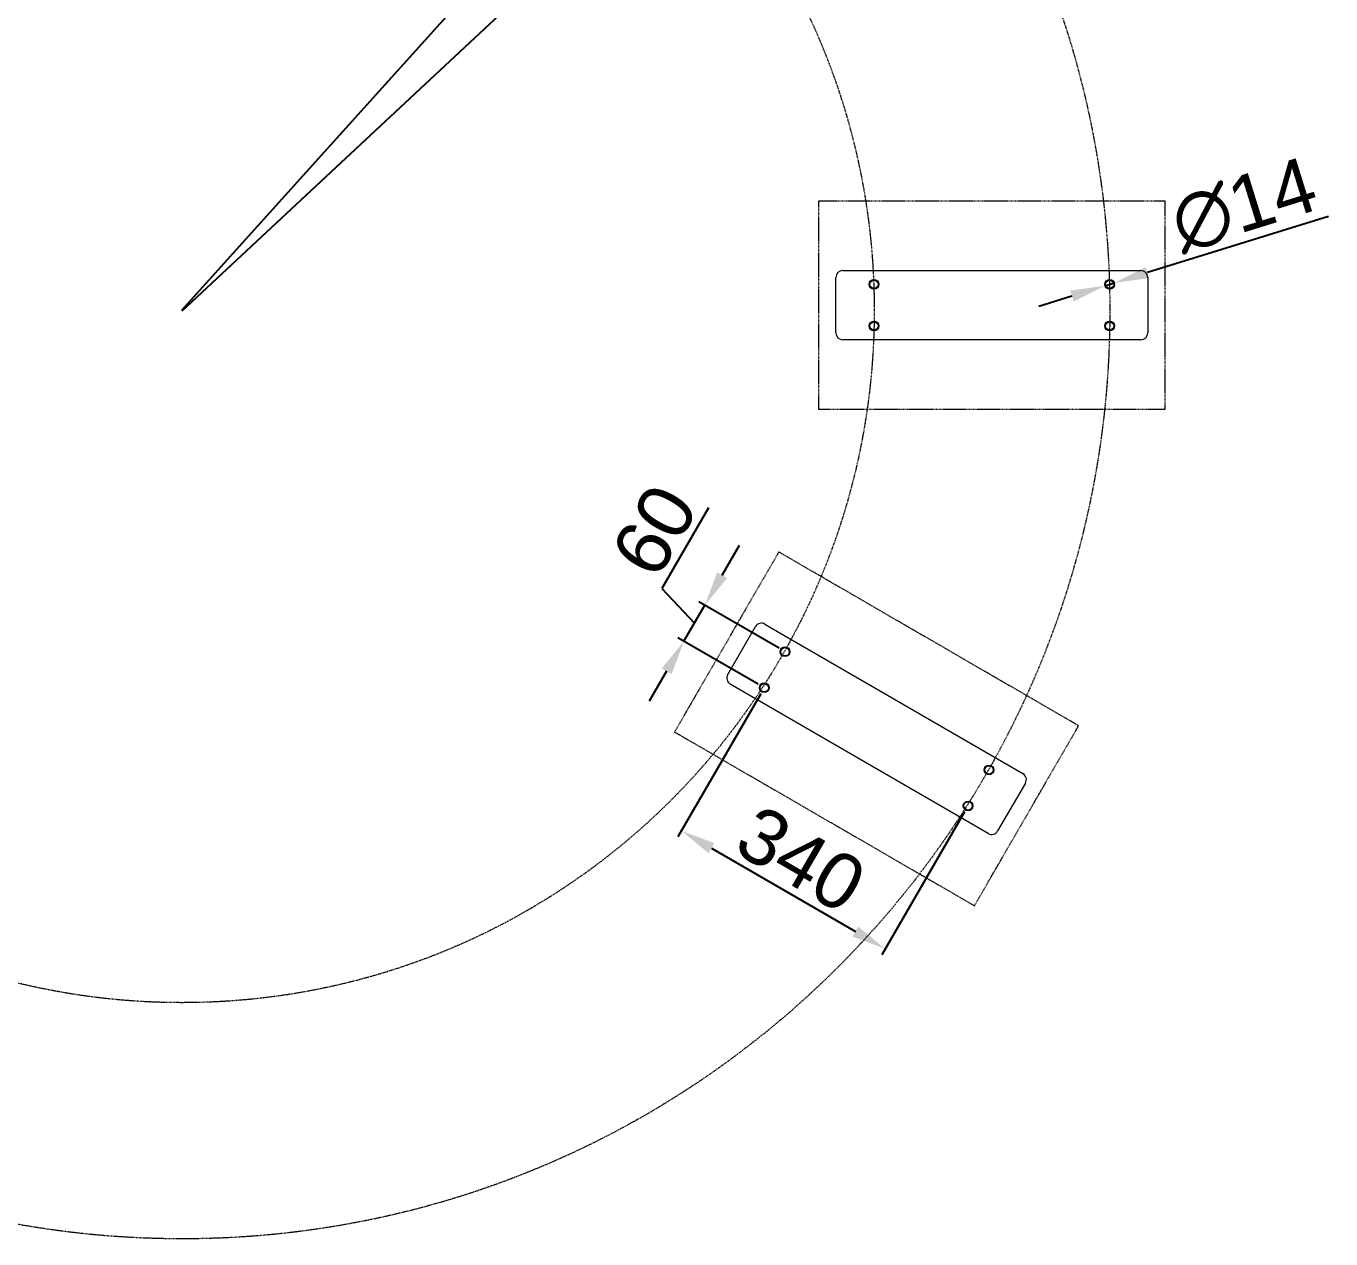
# Model space of a CAD drawing. Header units: millimetres. Extents: x -505 to 8929, y 370 to 7171.
# Drawn here: x 3760 to 5642, y 370 to 2119 of the extents above; entities that cross this region are included whole.
import ezdxf

# ---------------------------------------------------------------- set-up
doc = ezdxf.new("R2010")
doc.units = ezdxf.units.MM
doc.linetypes.add('HIDDEN', pattern=[1.905, 1.27, -0.635])
for name, color, linetype, lineweight in [('ZANO_O', 10, 'Continuous', 0), ('ZANO_R', 7, 'Continuous', 0), ('ZANO_R_przerywana', 7, 'HIDDEN', 0), ('ZANO_W', 1, 'Continuous', 0)]:
    doc.layers.add(name, color=color, linetype=linetype, lineweight=lineweight)
doc.styles.get("Standard").update_dxf_attribs({"font": 'ARIALUNI.TTF'})
doc.dimstyles.new('pl i ang', dxfattribs={"dimtxt": 50, "dimasz": 50, "dimexe": 1.25, "dimexo": 0.625, "dimgap": 10, "dimtad": 1, "dimtoh": 1, "dimtxsty": 'Standard', "dimcen": 2.5, "dimclrd": 1, "dimclre": 1, "dimclrt": 1, "dimadec": 0, "dimazin": 0, "dimtfac": 1, "dimtmove": 0, "dimatfit": 3, "dimfxl": 1, "dimarcsym": 1})

# ---------------------------------------------------------------- blocks, each defined once
blk = doc.blocks.new('*D434')
at = {"layer": 'ZANO_W', "color": 1, "lineweight": -2}
for p, q in [((4686.2, 2489.4), (5118.3, 2969.7)), ((3984.8, 1709.7), (4652.8, 2452.2))]:
    blk.add_line(p, q, dxfattribs=at)
at = {"layer": 'ZANO_W', "color": 1}
blk.add_solid([(4680, 2495), (4692.4, 2483.8), (4652.8, 2452.2)], dxfattribs=at)
at = {"layer": 'ZANO_W', "color": 1, "insert": (4989.1, 2902.1), "char_height": 80, "attachment_point": 5, "rotation": 48.0249}
blk.add_mtext('R999', dxfattribs=at)
blk = doc.blocks.new('*D435')
at = {"layer": 'ZANO_W', "color": 1, "lineweight": -2}
for p, q in [((5282.7, 2918.5), (5000.6, 2655.6)), ((3985, 1708.8), (4964, 2621.5))]:
    blk.add_line(p, q, dxfattribs=at)
at = {"layer": 'ZANO_W', "color": 1}
blk.add_solid([(4994.9, 2661.7), (5006.3, 2649.5), (4964, 2621.5)], dxfattribs=at)
at = {"layer": 'ZANO_W', "color": 1, "insert": (5125.2, 2841.3), "char_height": 80, "attachment_point": 5, "rotation": 42.9923}
blk.add_mtext('R1339', dxfattribs=at)
blk = doc.blocks.new('*D440')
at = {"layer": 'ZANO_W', "color": 1, "lineweight": -2}
for p, q in [((4819.9, 1156.4), (4700.4, 950.2)), ((5114.1, 986), (4994.6, 779.8)), ((4748.7, 933.8), (4956.4, 813.5))]:
    blk.add_line(p, q, dxfattribs=at)
at = {"layer": 'ZANO_W', "color": 1}
for points in [[(4752.9, 941), (4744.5, 926.5), (4705.4, 958.8)], [(4952.2, 806.3), (4960.5, 820.7), (4999.6, 788.4)]]:
    blk.add_solid(points, dxfattribs=at)
at = {"layer": 'ZANO_W', "color": 1, "insert": (4878, 917.6), "char_height": 80, "attachment_point": 5, "rotation": 329.92}
blk.add_mtext('340', dxfattribs=at)
blk = doc.blocks.new('*D441')
at = {"layer": 'ZANO_W', "color": 1, "lineweight": -2}
for p, q in [((4744.5, 1424.7), (4677.1, 1308.2)), ((4764.3, 1327.3), (4789.3, 1370.6)), ((4677.1, 1308.2), (4724.2, 1258.1)), ((4709.1, 1232.1), (4739.2, 1284)), ((4846.3, 1222), (4730.6, 1289.1)), ((4816.2, 1170.1), (4700.5, 1237.1)), ((4684.1, 1188.9), (4659, 1145.6))]:
    blk.add_line(p, q, dxfattribs=at)
at = {"layer": 'ZANO_W', "color": 1}
for points in [[(4757.1, 1331.5), (4771.5, 1323.1), (4739.2, 1284)], [(4691.3, 1184.7), (4676.9, 1193), (4709.1, 1232.1)]]:
    blk.add_solid(points, dxfattribs=at)
at = {"layer": 'ZANO_W', "color": 1, "insert": (4666.8, 1391.9), "char_height": 80, "attachment_point": 5, "rotation": 59.92}
blk.add_mtext('60', dxfattribs=at)
blk = doc.blocks.new('*D442')
at = {"layer": 'ZANO_O', "color": 1, "lineweight": -2}
for p, q in [((5638.9, 1844.7), (5377.8, 1763.7)), ((5316.7, 1744.8), (5330, 1748.9)), ((5268.9, 1730), (5221.1, 1715.1))]:
    blk.add_line(p, q, dxfattribs=at)
at = {"layer": 'ZANO_O', "color": 1}
for points in [[(5375.3, 1771.7), (5380.2, 1755.8), (5330, 1748.9)], [(5271.4, 1722), (5266.4, 1737.9), (5316.7, 1744.8)]]:
    blk.add_solid(points, dxfattribs=at)
at = {"layer": 'ZANO_O', "color": 1, "insert": (5517, 1860.8), "char_height": 80, "attachment_point": 5, "rotation": 17.2356}
blk.add_mtext('∅14', dxfattribs=at)

msp = doc.modelspace()

# ---------------------------------------------------------------- linework, layer by layer
at = {"layer": 'ZANO_R', "color": 7}
for p, q in [((4928.3, 1676.8), (4928.3, 1756.8)), ((4938.3, 1766.8), (5368.3, 1766.8)), ((5378.3, 1756.8), (5378.3, 1676.8)), ((5368.3, 1666.8), (4938.3, 1666.8)), ((4772.3, 1184), (4812.4, 1253.2)), ((4826, 1256.9), (5198.1, 1041.3)), ((5148, 954.8), (4775.9, 1170.3)), ((5201.8, 1027.7), (5161.7, 958.5))]:
    msp.add_line(p, q, dxfattribs=at)
for centre, radius in [((4983.3, 1746.8), 7), ((4983.3, 1746.8), 6), ((5323.3, 1746.8), 7), ((5323.3, 1746.8), 6), ((4983.3, 1686.8), 7), ((4983.3, 1686.8), 6), ((5323.3, 1686.8), 7), ((5323.3, 1686.8), 6), ((4855, 1217), 7), ((4855, 1217), 6), ((4824.9, 1165.1), 7), ((4824.9, 1165.1), 6), ((5149.2, 1046.6), 7), ((5149.2, 1046.6), 6), ((5119.1, 994.7), 7), ((5119.1, 994.7), 6)]:
    msp.add_circle(centre, radius, dxfattribs=at)
for centre, start, end in [((4938.3, 1756.8), 90, 180), ((5368.3, 1756.8), 0, 90), ((4938.3, 1676.8), 180, 270), ((5368.3, 1676.8), 270, 0), ((4821, 1248.2), 59.92, 149.92), ((4780.9, 1179), 149.92, 239.92), ((5193.1, 1032.7), 329.92, 59.92), ((5153, 963.5), 239.92, 329.92)]:
    msp.add_arc(centre, 10, start, end, dxfattribs=at)
at = {"layer": 'ZANO_R_przerywana', "color": 7}
for p, q in [((4903.3, 1866.8), (4903.3, 1566.8)), ((5403.3, 1866.8), (4903.3, 1866.8)), ((5403.3, 1566.8), (5403.3, 1866.8)), ((4903.3, 1566.8), (5403.3, 1566.8)), ((4845.9, 1360.9), (4695.5, 1101.3)), ((5278.5, 1110.3), (4845.9, 1360.9)), ((4695.5, 1101.3), (5128.2, 850.7)), ((5128.2, 850.7), (5278.5, 1110.3))]:
    msp.add_line(p, q, dxfattribs=at)
at = {"layer": 'ZANO_W', "linetype": 'HIDDEN'}
for centre, radius in [((3985, 1708.8), 1338.5), ((3984.8, 1709.7), 998.8)]:
    msp.add_circle(centre, radius, dxfattribs=at)

# ---------------------------------------------------------------- dimensions: what is measured, and where the dimension line sits
at = {"layer": 'ZANO_O'}
dim = msp.add_diameter_dim_2p(p1=(5316.7, 1744.8), p2=(5330, 1748.9), dimstyle='pl i ang', override={"dimtxt": 80, "dimexe": 10, "dimexo": 10, "dimtoh": 0, "dimdec": 0, "dimtdec": 0, "dimtmove": 1}, dxfattribs=at)
dim.commit()
dim.dimension.update_dxf_attribs({"geometry": '*D442', "text_midpoint": (5517, 1860.8)})
at = {"layer": 'ZANO_W'}
dim = msp.add_radius_dim(center=(3984.8, 1709.7), mpoint=(4652.8, 2452.2), dimstyle='pl i ang', override={"dimtxt": 80, "dimasz": 50, "dimexe": 10, "dimexo": 10, "dimtoh": 0, "dimdec": 0, "dimtdec": 0, "dimtmove": 1}, dxfattribs=at)
dim.commit()
dim.dimension.update_dxf_attribs({"geometry": '*D434', "text_midpoint": (5026.9, 2868.1), "dimtype": 164})
dim = msp.add_radius_dim(center=(3984.9858, 1708.7689), mpoint=(4964.0482, 2621.5127), dimstyle='pl i ang', override={"dimtxt": 80, "dimasz": 50, "dimexe": 10, "dimexo": 10, "dimtoh": 0, "dimdec": 0, "dimtdec": 0, "dimtmove": 1}, dxfattribs=at)
dim.commit()
dim.dimension.update_dxf_attribs({"geometry": '*D435', "text_midpoint": (5125.2316, 2841.3294)})
for p2, distance, picture, middle in [((4855, 1217), 133.8, '*D441', (4638.1, 1342.4)), ((5119.1, 994.7), -238.4, '*D440', (4878, 917.6))]:
    dim = msp.add_aligned_dim(p1=(4824.9, 1165.1), p2=p2, distance=distance, dimstyle='pl i ang', override={"dimtxt": 80, "dimexe": 10, "dimexo": 10, "dimtoh": 0, "dimdec": 0, "dimtdec": 0, "dimtmove": 1}, dxfattribs=at)
    dim.commit()
    dim.dimension.update_dxf_attribs({"geometry": picture, "text_midpoint": middle})

doc.saveas('drawing.dxf')
